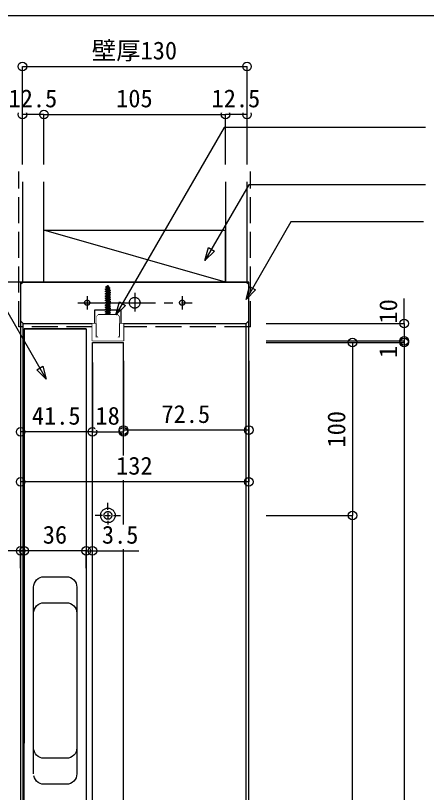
# Model space of a CAD drawing. Units: millimetres, scale not verified. Extents: x -1051 to 1051, y -744 to 744.
# Drawn here: x 542.8 to 780.6, y 238.1 to 687.5 of the extents above; entities that cross this region are included whole.
import ezdxf
from ezdxf.enums import TextEntityAlignment as Align

# ---------------------------------------------------------------- set-up
doc = ezdxf.new("R2010")
doc.units = ezdxf.units.MM
doc.header["$LTSCALE"] = 5
for name, pattern in [('CHAIN2', [12, 9, -1, 1, -1]), ('DASHED1', [1.8, 1.2, -0.6]), ('DASHED3', [4, 3, -1])]:
    doc.linetypes.add(name, pattern=pattern)
for name, color, linetype in [('0-0', 7, 'Continuous'), ('1-0', 7, 'Continuous'), ('3-0', 5, 'Continuous'), ('4-0', 4, 'Continuous'), ('5-0', 7, 'Continuous')]:
    doc.layers.add(name, color=color, linetype=linetype)
doc.styles.add('ＭＳ ゴシック', font='')
doc.styles.get('ＭＳ ゴシック').set_extended_font_data('MS Gothic')

msp = doc.modelspace()

# ---------------------------------------------------------------- linework, layer by layer
at = {"layer": '0-0', "color": 2}
msp.add_line((-987.5, 687.5), (987.5, 687.5), dxfattribs=at)
at = {"layer": '1-0'}
for p, q in [((559.242, 533.365), (559.242, 563.365)), ((559.242, 563.365), (664.242, 563.365)), ((664.242, 533.365), (559.242, 563.365)), ((664.242, 533.365), (664.242, 563.365)), ((559.242, 533.365), (664.242, 533.365))]:
    msp.add_line(p, q, dxfattribs=at)
for points in [[(546.742, 591.365), (546.742, 533.365), (559.242, 533.365), (559.242, 591.365)], [(664.242, 591.365), (664.242, 533.365), (676.742, 533.365), (676.742, 591.365)]]:
    msp.add_lwpolyline(points, dxfattribs=at)
at = {"layer": '3-0', "color": 3, "linetype": 'DASHED3'}
for p, q in [((544.742, 507.365), (544.742, 597.365)), ((678.742, 507.365), (678.742, 597.365)), ((587.242, 507.365), (544.742, 507.365)), ((678.742, 507.365), (605.242, 507.365))]:
    msp.add_line(p, q, dxfattribs=at)
at = {"layer": '3-0', "color": 7, "linetype": 'CHAIN2'}
for p, q in [((611.742, 527.15), (611.742, 516.227)), ((578.863, 521.365), (644.947, 521.365)), ((584.242, 525.276), (584.242, 517.396)), ((639.242, 525.276), (639.242, 517.396))]:
    msp.add_line(p, q, dxfattribs=at)
at = {"layer": '3-0', "color": 7}
for p, q in [((547.242, -156.635), (547.242, 509.365)), ((676.242, -156.646), (676.242, 509.365)), ((587.242, -166.635), (587.242, 498.365)), ((587.242, 498.365), (605.242, 498.365)), ((605.242, -166.635), (605.242, 498.365))]:
    msp.add_line(p, q, dxfattribs=at)
at = {"layer": '3-0'}
for p, q in [((583.742, 506.365), (547.742, 506.365)), ((547.742, 506.001), (547.742, 266.626)), ((583.742, 506.001), (583.742, 266.626))]:
    msp.add_line(p, q, dxfattribs=at)
at = {"layer": '3-0', "color": 6, "linetype": 'DASHED1'}
for p, q in [((596.242, 401.54), (596.242, 405.74)), ((596.242, 399.953), (596.242, 396.778)), ((593.067, 398.365), (588.867, 398.365)), ((594.654, 398.365), (597.829, 398.365)), ((599.417, 398.365), (603.617, 398.365)), ((596.242, 395.19), (596.242, 390.99))]:
    msp.add_line(p, q, dxfattribs=at)
at = {"layer": '3-0', "color": 7}
for points in [[(560.542, -166.635), (662.942, -166.635), (662.942, -156.646), (677.742, -156.646), (677.742, 533.365), (545.742, 533.365), (545.742, -156.635), (560.542, -156.635)], [(547.242, 533.365), (545.742, 531.865), (545.742, 510.865), (547.242, 509.365), (588.742, 509.365), (588.742, 517.365), (603.742, 517.365), (603.742, 509.365), (676.242, 509.365), (677.742, 510.865), (677.742, 531.865), (676.242, 533.365)], [(547.742, 506.365), (583.742, 506.365), (583.742, -153.635), (547.742, -153.635)]]:
    msp.add_lwpolyline(points, close=True, dxfattribs=at)
at = {"layer": '3-0'}
for points in [[(595.788, 530.632), (595.076, 530.502), (597.448, 529.852), (596.782, 530.242)], [(597.448, 529.852), (597.448, 529.761), (595.076, 530.411), (595.076, 530.502)], [(595.076, 530.411), (595.554, 530.066), (596.971, 529.416), (597.448, 529.761)], [(597.145, 528.896), (597.742, 528.552), (594.742, 529.202), (595.338, 529.546)], [(594.742, 529.202), (594.742, 529.111), (597.742, 528.461), (597.742, 528.552)], [(597.742, 528.461), (597.145, 528.116), (595.338, 528.766), (594.742, 529.111)], [(597.145, 527.596), (597.742, 527.252), (594.742, 527.902), (595.338, 528.246)], [(594.742, 527.902), (594.742, 527.811), (597.742, 527.161), (597.742, 527.252)], [(597.742, 527.161), (597.145, 526.816), (595.338, 527.466), (594.742, 527.811)], [(597.145, 526.296), (597.742, 525.952), (594.742, 526.602), (595.338, 526.946)], [(594.742, 526.602), (594.742, 526.511), (597.742, 525.861), (597.742, 525.952)], [(597.742, 525.861), (597.145, 525.516), (595.338, 526.166), (594.742, 526.511)], [(596.971, 529.416), (597.145, 528.896), (595.338, 529.546), (595.554, 530.066)], [(595.338, 528.766), (595.338, 528.246), (597.145, 527.596), (597.145, 528.116)], [(595.338, 527.466), (595.338, 526.946), (597.145, 526.296), (597.145, 526.816)], [(595.338, 526.166), (595.338, 525.646), (597.145, 524.996), (597.145, 525.516)], [(597.145, 524.996), (597.742, 524.652), (594.742, 525.302), (595.338, 525.646)], [(594.742, 525.302), (594.742, 525.211), (597.742, 524.561), (597.742, 524.652)], [(597.742, 524.561), (597.145, 524.216), (595.338, 524.866), (594.742, 525.211)], [(597.145, 523.696), (597.742, 523.352), (594.742, 524.002), (595.338, 524.346)], [(594.742, 524.002), (594.742, 523.911), (597.742, 523.261), (597.742, 523.352)], [(597.742, 523.261), (597.145, 522.916), (595.338, 523.566), (594.742, 523.911)], [(597.145, 522.396), (597.742, 522.052), (594.742, 522.702), (595.338, 523.046)], [(594.742, 522.702), (594.742, 522.611), (597.742, 521.961), (597.742, 522.052)], [(597.742, 521.961), (597.145, 521.616), (595.338, 522.266), (594.742, 522.611)], [(597.145, 521.096), (597.742, 520.752), (594.742, 521.402), (595.338, 521.746)], [(594.742, 521.402), (594.742, 521.311), (597.742, 520.661), (597.742, 520.752)], [(597.742, 520.661), (597.145, 520.316), (595.338, 520.966), (594.742, 521.311)], [(595.338, 524.866), (595.338, 524.346), (597.145, 523.696), (597.145, 524.216)], [(595.338, 523.566), (595.338, 523.046), (597.145, 522.396), (597.145, 522.916)], [(595.338, 522.266), (595.338, 521.746), (597.145, 521.096), (597.145, 521.616)], [(597.145, 519.796), (597.742, 519.452), (594.742, 520.102), (595.338, 520.446)], [(594.742, 520.102), (594.742, 520.011), (597.742, 519.361), (597.742, 519.452)], [(597.742, 519.361), (597.145, 519.016), (595.338, 519.666), (594.742, 520.011)], [(597.145, 518.496), (597.742, 518.152), (594.742, 518.802), (595.338, 519.146)], [(594.742, 518.802), (594.742, 518.711), (597.742, 518.061), (597.742, 518.152)], [(597.742, 518.061), (597.145, 517.716), (595.338, 518.366), (594.742, 518.711)], [(597.145, 517.196), (597.742, 516.852), (594.742, 517.502), (595.338, 517.846)], [(594.742, 517.502), (594.742, 517.411), (597.742, 516.761), (597.742, 516.852)], [(597.742, 516.761), (597.145, 516.416), (595.338, 517.066), (594.742, 517.411)], [(595.338, 520.966), (595.338, 520.446), (597.145, 519.796), (597.145, 520.316)], [(595.338, 519.666), (595.338, 519.146), (597.145, 518.496), (597.145, 519.016)], [(595.338, 518.366), (595.338, 517.846), (597.145, 517.196), (597.145, 517.716)], [(595.338, 517.066), (595.338, 516.546), (597.145, 515.896), (597.145, 516.416)], [(597.145, 515.896), (597.742, 515.552), (594.742, 516.202), (595.338, 516.546)], [(594.742, 516.202), (594.742, 516.111), (597.742, 515.461), (597.742, 515.552)], [(597.742, 515.461), (597.145, 515.116), (595.338, 515.766), (594.742, 516.111)], [(597.145, 514.596), (597.742, 514.252), (594.742, 514.902), (595.338, 515.246)], [(594.742, 514.902), (594.742, 514.811), (597.742, 514.161), (597.742, 514.252)], [(597.742, 514.161), (597.145, 513.816), (595.338, 514.466), (594.742, 514.811)], [(597.145, 513.296), (597.742, 512.952), (594.742, 513.602), (595.338, 513.946)], [(594.742, 513.602), (594.742, 513.511), (597.742, 512.861), (597.742, 512.952)], [(597.742, 512.861), (597.145, 512.516), (595.338, 513.166), (594.742, 513.511)], [(597.145, 511.996), (597.742, 511.652), (594.742, 512.302), (595.338, 512.646)], [(594.742, 512.302), (594.742, 512.211), (597.742, 511.561), (597.742, 511.652)], [(595.338, 515.766), (595.338, 515.246), (597.145, 514.596), (597.145, 515.116)], [(595.338, 514.466), (595.338, 513.946), (597.145, 513.296), (597.145, 513.816)], [(595.338, 513.166), (595.338, 512.646), (597.145, 511.996), (597.145, 512.516)], [(597.742, 511.561), (597.145, 511.216), (595.338, 511.866), (594.742, 512.211)], [(597.145, 510.696), (597.742, 510.352), (594.742, 511.002), (595.338, 511.346)], [(597.742, 510.354), (597.742, 503.321), (594.742, 503.321), (594.742, 511.004)], [(594.742, 511.002), (594.742, 510.911), (597.742, 510.261), (597.742, 510.352)], [(597.742, 510.261), (597.145, 509.916), (595.338, 510.566), (594.742, 510.911)], [(595.338, 511.866), (595.338, 511.346), (597.145, 510.696), (597.145, 511.216)]]:
    msp.add_lwpolyline(points, dxfattribs=at)
for points in [[(595.788, 530.632), (596.053, 531.272), (596.063, 531.292), (596.076, 531.31), (596.091, 531.326), (596.109, 531.34), (596.128, 531.351), (596.148, 531.359), (596.17, 531.363), (596.192, 531.365), (596.285, 531.365), (596.308, 531.363), (596.331, 531.358), (596.352, 531.349), (596.372, 531.337), (596.39, 531.322), (596.405, 531.305), (596.417, 531.285), (596.427, 531.264), (596.782, 530.242)], [(590.742, 501.365), (601.742, 501.365), (602.742, 502.365), (602.742, 513.365), (601.742, 514.365), (590.742, 514.365), (589.742, 513.365), (589.742, 502.365)], [(589.242, 501.365), (603.242, 501.365), (603.242, 509.365), (605.242, 509.365), (605.242, 499.365), (587.242, 499.365), (587.242, 509.365), (589.242, 509.365)], [(594.742, 503.321), (593.042, 501.365), (599.442, 501.365), (597.742, 503.321)]]:
    msp.add_lwpolyline(points, close=True, dxfattribs=at)
at = {"layer": '3-0', "color": 7}
for points in [[(583.29, 520.205), (583.181, 520.304), (583.082, 520.413), (582.994, 520.532), (582.919, 520.658), (582.856, 520.791), (582.806, 520.93), (582.77, 521.072), (582.749, 521.218), (582.742, 521.365), (582.749, 521.512), (582.77, 521.658), (582.806, 521.8), (582.856, 521.939), (582.919, 522.072), (582.994, 522.198), (583.082, 522.317), (583.181, 522.426), (583.29, 522.525), (583.408, 522.612), (583.535, 522.688), (583.668, 522.751), (583.806, 522.8), (583.949, 522.836), (584.095, 522.858), (584.242, 522.865)], [(584.242, 522.865), (584.389, 522.858), (584.534, 522.836), (584.677, 522.8), (584.816, 522.751), (584.949, 522.688), (585.075, 522.612), (585.193, 522.525), (585.302, 522.426), (585.401, 522.317), (585.489, 522.198), (585.565, 522.072), (585.627, 521.939), (585.677, 521.8), (585.713, 521.658), (585.734, 521.512), (585.742, 521.365), (585.734, 521.218), (585.713, 521.072), (585.677, 520.93), (585.627, 520.791), (585.565, 520.658), (585.489, 520.532), (585.401, 520.413), (585.302, 520.304), (585.193, 520.205), (585.075, 520.118), (584.949, 520.042), (584.816, 519.979), (584.677, 519.93), (584.534, 519.894), (584.389, 519.872), (584.242, 519.865), (584.095, 519.872), (583.949, 519.894), (583.806, 519.93), (583.668, 519.979), (583.535, 520.042), (583.408, 520.118), (583.29, 520.205)], [(609.775, 518.969), (609.55, 519.173), (609.345, 519.398), (609.164, 519.643), (609.008, 519.904), (608.878, 520.179), (608.775, 520.465), (608.701, 520.76), (608.657, 521.061), (608.642, 521.365), (608.657, 521.669), (608.701, 521.97), (608.775, 522.265), (608.878, 522.551), (609.008, 522.826), (609.164, 523.087), (609.345, 523.332), (609.55, 523.557), (609.775, 523.761), (610.019, 523.943), (610.28, 524.099), (610.555, 524.229), (610.842, 524.332), (611.137, 524.405), (611.438, 524.45), (611.742, 524.465)], [(611.742, 524.465), (612.046, 524.45), (612.346, 524.405), (612.642, 524.332), (612.928, 524.229), (613.203, 524.099), (613.464, 523.943), (613.708, 523.761), (613.934, 523.557), (614.138, 523.332), (614.319, 523.087), (614.476, 522.826), (614.606, 522.551), (614.708, 522.265), (614.782, 521.97), (614.827, 521.669), (614.842, 521.365), (614.827, 521.061), (614.782, 520.76), (614.708, 520.465), (614.606, 520.179), (614.476, 519.904), (614.319, 519.643), (614.138, 519.398), (613.934, 519.173), (613.708, 518.969), (613.464, 518.787), (613.203, 518.631), (612.928, 518.501), (612.642, 518.398), (612.346, 518.325), (612.046, 518.28), (611.742, 518.265), (611.438, 518.28), (611.137, 518.325), (610.842, 518.398), (610.555, 518.501), (610.28, 518.631), (610.019, 518.787), (609.775, 518.969)], [(638.29, 520.205), (638.181, 520.304), (638.082, 520.413), (637.994, 520.532), (637.919, 520.658), (637.856, 520.791), (637.806, 520.93), (637.77, 521.072), (637.749, 521.218), (637.742, 521.365), (637.749, 521.512), (637.77, 521.658), (637.806, 521.8), (637.856, 521.939), (637.919, 522.072), (637.994, 522.198), (638.082, 522.317), (638.181, 522.426), (638.29, 522.525), (638.408, 522.612), (638.535, 522.688), (638.668, 522.751), (638.806, 522.8), (638.949, 522.836), (639.095, 522.858), (639.242, 522.865)], [(639.242, 522.865), (639.389, 522.858), (639.534, 522.836), (639.677, 522.8), (639.816, 522.751), (639.949, 522.688), (640.075, 522.612), (640.193, 522.525), (640.302, 522.426), (640.401, 522.317), (640.489, 522.198), (640.565, 522.072), (640.627, 521.939), (640.677, 521.8), (640.713, 521.658), (640.734, 521.512), (640.742, 521.365), (640.734, 521.218), (640.713, 521.072), (640.677, 520.93), (640.627, 520.791), (640.565, 520.658), (640.489, 520.532), (640.401, 520.413), (640.302, 520.304), (640.193, 520.205), (640.075, 520.118), (639.949, 520.042), (639.816, 519.979), (639.677, 519.93), (639.534, 519.894), (639.389, 519.872), (639.242, 519.865), (639.095, 519.872), (638.949, 519.894), (638.806, 519.93), (638.668, 519.979), (638.535, 520.042), (638.408, 520.118), (638.29, 520.205)], [(553.242, 248.865), (553.242, 356.865), (553.357, 358.036), (553.698, 359.161), (554.253, 360.198), (554.999, 361.108), (555.908, 361.854), (556.946, 362.408), (558.071, 362.75), (559.242, 362.865), (565.742, 362.865), (572.242, 362.865), (573.412, 362.75), (574.538, 362.408), (575.575, 361.854), (576.484, 361.108), (577.231, 360.198), (577.785, 359.161), (578.126, 358.036), (578.242, 356.865), (578.242, 302.865), (578.242, 248.865), (578.126, 247.694), (577.785, 246.569), (577.231, 245.532), (576.484, 244.622), (575.575, 243.876), (574.538, 243.322), (573.412, 242.98), (572.242, 242.865), (565.742, 242.865), (559.242, 242.865), (558.071, 242.98), (556.946, 243.322), (555.908, 243.876), (554.999, 244.622), (554.253, 245.532), (553.698, 246.569), (553.357, 247.694)], [(553.242, 263.865), (553.242, 341.865), (553.357, 343.036), (553.698, 344.161), (554.253, 345.198), (554.999, 346.108), (555.908, 346.854), (556.946, 347.408), (558.071, 347.75), (559.242, 347.865), (565.742, 347.865), (572.242, 347.865), (573.412, 347.75), (574.538, 347.408), (575.575, 346.854), (576.484, 346.108), (577.231, 345.198), (577.785, 344.161), (578.126, 343.036), (578.242, 341.865), (578.242, 302.865), (578.242, 263.865), (578.126, 262.694), (577.785, 261.569), (577.231, 260.532), (576.484, 259.622), (575.575, 258.876), (574.538, 258.322), (573.412, 257.98), (572.242, 257.865), (565.742, 257.865), (559.242, 257.865), (558.071, 257.98), (556.946, 258.322), (555.908, 258.876), (554.999, 259.622), (554.253, 260.532), (553.698, 261.569), (553.357, 262.694)]]:
    msp.add_lwpolyline(points, dxfattribs=at)
at = {"layer": '3-0', "color": 6, "linetype": 'DASHED1'}
for points in [[(600.442, 398.365), (600.422, 397.953), (600.361, 397.546), (600.261, 397.146), (600.122, 396.758), (599.946, 396.385), (599.734, 396.032), (599.488, 395.701), (599.212, 395.395), (598.906, 395.118), (598.575, 394.873), (598.222, 394.661), (597.849, 394.485), (597.461, 394.346), (597.061, 394.246), (596.653, 394.185), (596.242, 394.165), (595.83, 394.185), (595.422, 394.246), (595.023, 394.346), (594.634, 394.485), (594.262, 394.661), (593.908, 394.873), (593.577, 395.118), (593.272, 395.395), (592.995, 395.701), (592.75, 396.032), (592.538, 396.385), (592.361, 396.758), (592.223, 397.146), (592.122, 397.546), (592.062, 397.953), (592.042, 398.365), (592.062, 398.777), (592.122, 399.184), (592.223, 399.584), (592.361, 399.972), (592.538, 400.345), (592.75, 400.698), (592.995, 401.029)], [(592.995, 401.029), (593.272, 401.335), (593.577, 401.612), (593.908, 401.857), (594.262, 402.069), (594.634, 402.245), (595.023, 402.384), (595.422, 402.484), (595.83, 402.545), (596.242, 402.565), (596.653, 402.545), (597.061, 402.484), (597.461, 402.384), (597.849, 402.245), (598.222, 402.069), (598.575, 401.857), (598.906, 401.612), (599.212, 401.335), (599.488, 401.029), (599.734, 400.698), (599.946, 400.345), (600.122, 399.972), (600.261, 399.584), (600.361, 399.184), (600.422, 398.777), (600.442, 398.365)], [(594.502, 399.792), (594.651, 399.956), (594.814, 400.104), (594.992, 400.236), (595.181, 400.349), (595.381, 400.444), (595.589, 400.518), (595.803, 400.572), (596.021, 400.604), (596.242, 400.615), (596.462, 400.604), (596.681, 400.572), (596.895, 400.518), (597.103, 400.444), (597.302, 400.349), (597.492, 400.236), (597.669, 400.104), (597.833, 399.956), (597.981, 399.792), (598.113, 399.615), (598.226, 399.426), (598.32, 399.226), (598.395, 399.018), (598.449, 398.804), (598.481, 398.586), (598.492, 398.365)], [(598.492, 398.365), (598.481, 398.144), (598.449, 397.926), (598.395, 397.712), (598.32, 397.504), (598.226, 397.304), (598.113, 397.115), (597.981, 396.938), (597.833, 396.774), (597.669, 396.626), (597.492, 396.494), (597.302, 396.381), (597.103, 396.286), (596.895, 396.212), (596.681, 396.158), (596.462, 396.126), (596.242, 396.115), (596.021, 396.126), (595.803, 396.158), (595.589, 396.212), (595.381, 396.286), (595.181, 396.381), (594.992, 396.494), (594.814, 396.626), (594.651, 396.774), (594.502, 396.938), (594.371, 397.115), (594.257, 397.304), (594.163, 397.504), (594.089, 397.712), (594.035, 397.926), (594.003, 398.144), (593.992, 398.365), (594.003, 398.586), (594.035, 398.804), (594.089, 399.018), (594.163, 399.226), (594.257, 399.426), (594.371, 399.615), (594.502, 399.792)]]:
    msp.add_lwpolyline(points, dxfattribs=at)
at = {"layer": '4-0'}
for p, q in [((546.742, 658.009), (676.742, 658.009)), ((546.742, 601.365), (546.742, 630.308)), ((559.242, 630.308), (546.742, 630.308)), ((559.242, 601.365), (559.242, 630.308)), ((664.242, 601.365), (664.242, 630.308)), ((664.242, 601.365), (664.242, 630.308)), ((676.742, 630.308), (664.242, 630.308)), ((676.742, 601.365), (676.742, 630.308)), ((548.804, 533.365), (365.742, 533.365)), ((767.742, 509.365), (767.742, 523.758)), ((687.742, 509.365), (767.742, 509.365)), ((767.742, 509.365), (767.742, 499.365)), ((687.742, 499.365), (767.742, 499.365)), ((767.742, 498.365), (767.742, 499.365)), ((687.742, 498.365), (737.742, 498.365)), ((716.942, 498.365), (767.742, 498.365)), ((716.942, 498.365), (767.742, 498.365)), ((737.742, 498.365), (737.742, 398.365)), ((767.742, 498.365), (767.742, -166.635)), ((545.742, 486.753), (545.742, 446.753)), ((587.242, 486.753), (587.242, 446.753)), ((587.242, 486.753), (587.242, 446.753)), ((605.242, 486.753), (605.242, 446.753)), ((677.742, 487.753), (677.742, 447.753)), ((545.742, 457.849), (545.742, 417.849)), ((677.742, 457.849), (677.742, 417.849)), ((587.242, 446.753), (545.742, 446.753)), ((587.242, 446.753), (605.242, 446.753)), ((677.742, 417.849), (545.742, 417.849)), ((687.742, 398.365), (737.742, 398.365)), ((687.742, 398.365), (737.742, 398.365)), ((737.742, -66.635), (737.742, 398.365)), ((545.742, 367.917), (545.742, 377.917)), ((545.742, 377.917), (547.742, 377.917)), ((547.742, 367.917), (547.742, 377.917)), ((583.742, 377.917), (547.742, 377.917)), ((583.742, 367.917), (583.742, 377.917)), ((583.742, 367.917), (583.742, 377.917)), ((583.742, 377.917), (614.216, 377.917)), ((583.742, 377.917), (587.242, 377.917)), ((587.242, 367.917), (587.242, 377.917))]:
    msp.add_line(p, q, dxfattribs=at)
for points in [[(716.942, 499.365), (767.742, 499.365), (767.742, 489.403)], [(547.742, 367.917), (547.742, 377.917), (534.97, 377.917)]]:
    msp.add_lwpolyline(points, dxfattribs=at)
for centre in [(546.742, 658.009), (676.742, 658.009), (546.742, 630.308), (559.242, 630.308), (664.242, 630.308), (664.242, 630.308), (676.742, 630.308), (767.742, 509.365), (737.742, 498.365), (767.742, 499.365), (767.742, 499.365), (767.742, 498.365), (767.742, 498.365), (677.742, 447.753), (545.742, 446.753), (587.242, 446.753), (587.242, 446.753), (605.242, 446.753), (545.742, 417.849), (677.742, 417.849), (737.742, 398.365), (737.742, 398.365), (545.742, 377.917), (547.742, 377.917), (547.742, 377.917), (583.742, 377.917), (583.742, 377.917), (587.242, 377.917)]:
    msp.add_circle(centre, 2.5, dxfattribs=at)
at = {"layer": '5-0', "color": 6}
for points in [[(780.103, 589.673), (677.742, 589.673), (652.384, 545.753)], [(778.913, 568.247), (702.166, 568.247), (676.242, 523.345)], [(463.532, 564.753), (509.945, 564.753), (560.535, 477.127)]]:
    msp.add_lwpolyline(points, dxfattribs=at)
for points in [[(657.877, 551.246), (652.384, 545.753), (654.395, 553.257)], [(681.735, 528.838), (676.242, 523.345), (678.252, 530.849)], [(558.525, 484.631), (560.535, 477.127), (555.043, 482.62)]]:
    msp.add_lwpolyline(points, close=True, dxfattribs=at)

# ---------------------------------------------------------------- texts
at = {"layer": '4-0', "style": 'ＭＳ ゴシック'}
for s, p in [('10', (766.742, 509.365)), ('1', (766.742, 489.403)), ('100', (736.742, 437.641))]:
    msp.add_text(s, height=10.35, rotation=90, dxfattribs=at).set_placement(p, align=Align.BOTTOM_LEFT)

# ---------------------------------------------------------------- next in the draw order: wipeouts: each hides what was drawn before it
at = {"color": 7}
for points in [[(586.906, 659.009), (586.906, 673.12), (636.577, 673.12), (636.577, 659.009)], [(538.739, 631.308), (538.739, 645.419), (567.244, 645.419), (567.244, 631.308)], [(601.742, 501.365), (602.742, 502.365), (602.742, 513.365), (602.742, 513.365)], [(552.239, 447.753), (552.239, 461.864), (580.744, 461.864), (580.744, 447.753)], [(589.045, 447.753), (589.045, 461.864), (603.438, 461.864), (603.438, 447.753)], [(601.017, 418.849), (601.017, 432.96), (622.466, 432.96), (622.466, 418.849)], [(558.545, 378.917), (558.545, 393.028), (572.938, 393.028), (572.938, 378.917)], [(592.767, 378.917), (592.767, 393.028), (614.216, 393.028), (614.216, 378.917)]]:
    msp.add_wipeout(points, dxfattribs=at)

# ---------------------------------------------------------------- next in the draw order: linework, layer by layer
at = {"layer": '4-0'}
for p, q in [((546.742, 601.365), (546.742, 658.009)), ((559.242, 601.365), (559.242, 630.308)), ((559.242, 630.308), (664.242, 630.308)), ((605.242, 487.753), (605.242, 447.753)), ((677.742, 447.753), (605.242, 447.753))]:
    msp.add_line(p, q, dxfattribs=at)
for centre in [(559.242, 630.308), (605.242, 447.753)]:
    msp.add_circle(centre, 2.5, dxfattribs=at)

# ---------------------------------------------------------------- next in the draw order: texts
at = {"layer": '4-0', "style": 'ＭＳ ゴシック'}
for s, p in [('壁厚130', (586.906, 659.009)), ('12.5', (538.739, 631.308)), ('41.5', (552.239, 447.753)), ('18', (589.045, 447.753)), ('132', (601.017, 418.849)), ('36', (558.545, 378.917)), ('3.5', (592.767, 378.917))]:
    msp.add_text(s, height=10.35, dxfattribs=at).set_placement(p, align=Align.BOTTOM_LEFT)

# ---------------------------------------------------------------- next in the draw order: wipeouts: each hides what was drawn before it
at = {"color": 7}
msp.add_wipeout([(601.742, 514.365), (601.742, 501.365), (602.742, 513.365), (602.742, 513.365)], dxfattribs=at)

# ---------------------------------------------------------------- next in the draw order: wipeouts: each hides what was drawn before it
for points in [[(601.017, 631.308), (601.017, 645.419), (622.466, 645.419), (622.466, 631.308)], [(656.239, 631.308), (656.239, 645.419), (684.744, 645.419), (684.744, 631.308)], [(590.742, 501.365), (601.742, 501.365), (601.742, 514.365), (601.742, 514.365)], [(627.239, 448.753), (627.239, 462.864), (655.744, 462.864), (655.744, 448.753)]]:
    msp.add_wipeout(points, dxfattribs=at)

# ---------------------------------------------------------------- next in the draw order: linework, layer by layer
at = {"layer": '4-0'}
msp.add_line((676.742, 601.365), (676.742, 658.009), dxfattribs=at)

# ---------------------------------------------------------------- next in the draw order: texts
at = {"layer": '4-0', "style": 'ＭＳ ゴシック'}
for s, p in [('105', (601.017, 631.308)), ('12.5', (656.239, 631.308)), ('72.5', (627.239, 448.753))]:
    msp.add_text(s, height=10.35, dxfattribs=at).set_placement(p, align=Align.BOTTOM_LEFT)

# ---------------------------------------------------------------- next in the draw order: wipeouts: each hides what was drawn before it
at = {"color": 7}
msp.add_wipeout([(590.742, 514.365), (590.742, 501.365), (601.742, 514.365), (601.742, 514.365)], dxfattribs=at)

# ---------------------------------------------------------------- next in the draw order: linework, layer by layer
at = {"layer": '5-0', "color": 6}
msp.add_lwpolyline([(780.103, 622.753), (663.431, 622.753), (600.853, 514.365)], dxfattribs=at)
msp.add_lwpolyline([(606.346, 519.858), (600.853, 514.365), (602.864, 521.868)], close=True, dxfattribs=at)

# ---------------------------------------------------------------- next in the draw order: wipeouts: each hides what was drawn before it
at = {"color": 7}
for points in [[(589.742, 502.365), (590.742, 501.365), (590.742, 514.365), (590.742, 514.365)], [(603.242, 501.365), (605.242, 509.365), (605.242, 499.365), (605.242, 499.365)]]:
    msp.add_wipeout(points, dxfattribs=at)

# ---------------------------------------------------------------- next in the draw order: wipeouts: each hides what was drawn before it
for points in [[(589.742, 513.365), (589.742, 502.365), (590.742, 514.365), (590.742, 514.365)], [(603.242, 509.365), (605.242, 509.365), (603.242, 501.365), (603.242, 501.365)]]:
    msp.add_wipeout(points, dxfattribs=at)

# ---------------------------------------------------------------- next in the draw order: wipeouts: each hides what was drawn before it
msp.add_wipeout([(589.242, 501.365), (603.242, 501.365), (605.242, 499.365), (605.242, 499.365)], dxfattribs=at)

# ---------------------------------------------------------------- next in the draw order: wipeouts: each hides what was drawn before it
msp.add_wipeout([(587.242, 499.365), (589.242, 501.365), (605.242, 499.365), (605.242, 499.365)], dxfattribs=at)

# ---------------------------------------------------------------- next in the draw order: wipeouts: each hides what was drawn before it
msp.add_wipeout([(587.242, 499.365), (589.242, 509.365), (589.242, 501.365), (589.242, 501.365)], dxfattribs=at)

# ---------------------------------------------------------------- next in the draw order: wipeouts: each hides what was drawn before it
msp.add_wipeout([(587.242, 509.365), (589.242, 509.365), (587.242, 499.365), (587.242, 499.365)], dxfattribs=at)

doc.saveas('drawing.dxf')
